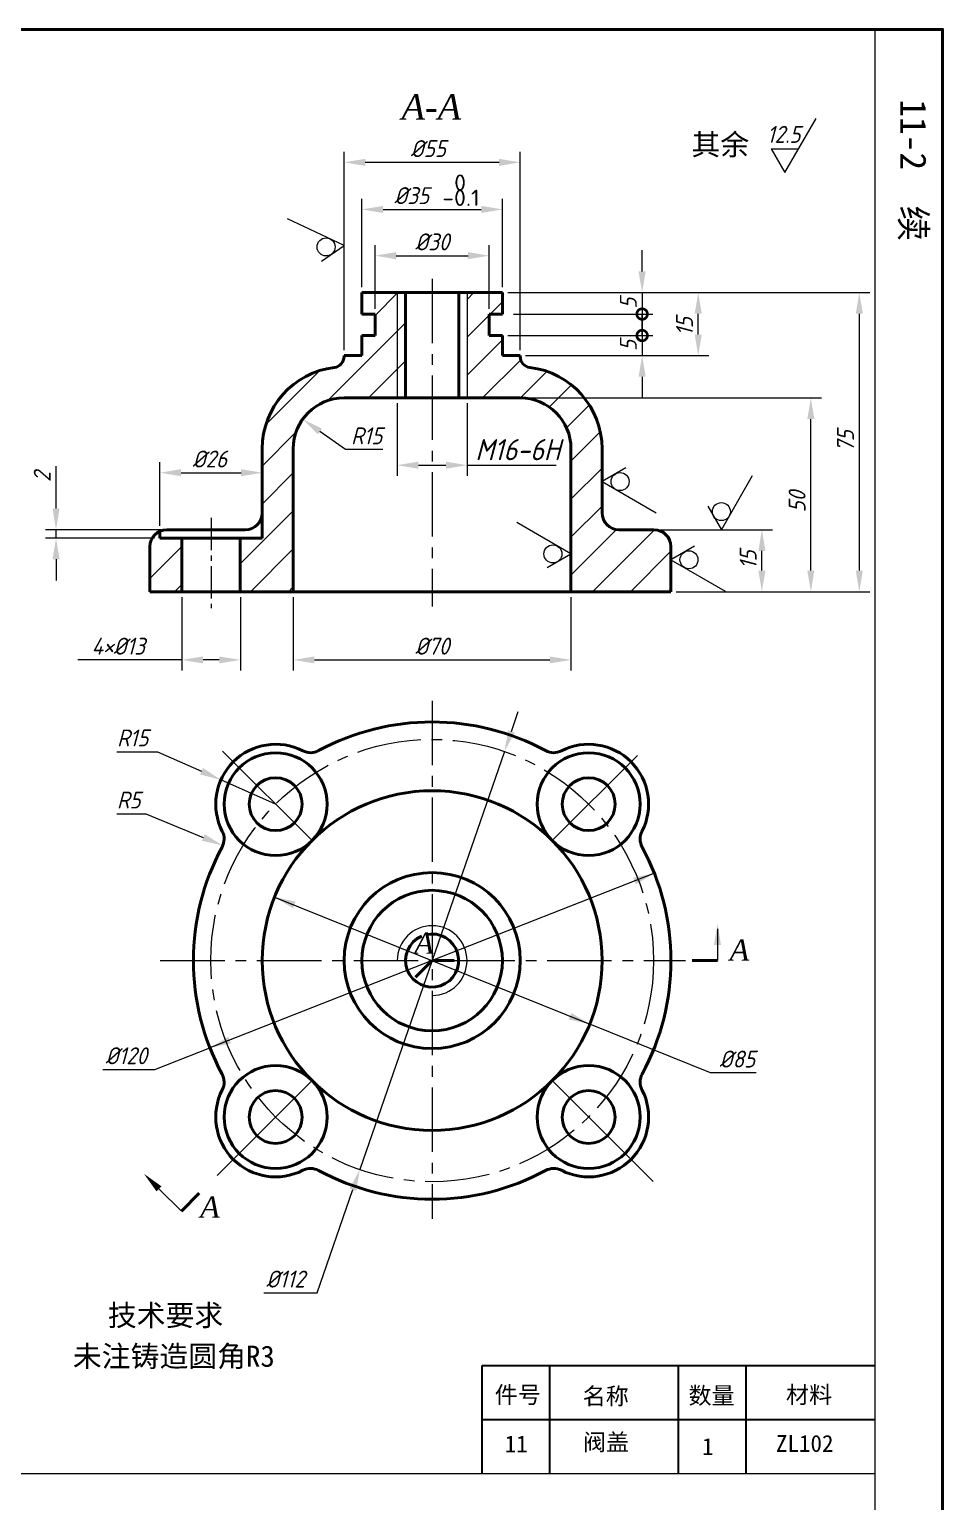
# Model space of a CAD drawing. Header units: millimetres. Extents: x 379 to 604, y 30 to 360.
# Drawn here: x 496.1 to 604, y 185.9 to 360 of the extents above; entities that cross this region are included whole.
import ezdxf

# ---------------------------------------------------------------- set-up
doc = ezdxf.new("R2010")
doc.units = ezdxf.units.MM
doc.header["$MEASUREMENT"] = 0
doc.linetypes.add('CENTER2', pattern=[28.575, 19.05, -3.175, 3.175, -3.175])
for name, color, linetype, lineweight in [('文字', 7, 'Continuous', 18), ('点划线', 4, 'CENTER2', 18), ('粗实线', 1, 'Continuous', 40), ('粗线', 7, 'Continuous', 40), ('细实线', 7, 'Continuous', 18), ('细线', 7, 'Continuous', 18)]:
    doc.layers.add(name, color=color, linetype=linetype, lineweight=lineweight)
doc.layers.add('结构线', color=2, linetype='Continuous')
doc.layers.add('边框', color=5, linetype='Continuous')
doc.styles.add('GCHZ', font='gbenor.shx', dxfattribs={"bigfont": 'gbcbig.shx'})
doc.styles.get("Standard").update_dxf_attribs({"font": 'SIMFANG.TTF'})
doc.styles.add('字母', font='TIMESI.TTF', dxfattribs={"height": 2.5})
doc.styles.add('数字', font='isocp.shx', dxfattribs={"oblique": 15, "height": 2.5})
doc.dimstyles.new('Cai-68$0', dxfattribs={"dimscale": 0, "dimtxt": 2.5, "dimasz": 2.5, "dimexe": 1.25, "dimexo": 0.625, "dimtad": 1, "dimdec": 3, "dimdsep": 46, "dimtxsty": '数字', "dimcen": 0, "dimclrd": 256, "dimclre": 256, "dimclrt": 256, "dimaunit": 2, "dimazin": 2, "dimtfac": 1, "dimtdec": 3, "dimtmove": 0, "dimatfit": 3, "dimfxl": 0, "dimfrac": 2, "dimlwd": -1, "dimlwe": -1, "dimarcsym": 0})
doc.dimstyles.new('Cai-68$4', dxfattribs={"dimscale": 0, "dimtxt": 2.5, "dimasz": 2.5, "dimexe": 1.25, "dimexo": 0.625, "dimtad": 1, "dimtih": 1, "dimtoh": 1, "dimdec": 3, "dimdsep": 46, "dimtxsty": '数字', "dimcen": 0, "dimclrd": 256, "dimclre": 256, "dimclrt": 256, "dimadec": 0, "dimazin": 2, "dimtfac": 1, "dimtdec": 3, "dimtmove": 0, "dimatfit": 3, "dimfxl": 0, "dimlwd": -1, "dimlwe": -1, "dimarcsym": 0})

# ---------------------------------------------------------------- blocks, each defined once
blk = doc.blocks.new('*D16')
at = {"layer": 'Defpoints', "color": 0}
for p in [(550.43, 333.25), (536.94, 326.35), (550.43, 326.35)]:
    blk.add_point(p, dxfattribs=at)
at = {"layer": '文字'}
for p, q in [((536.94, 326.97), (536.94, 334.5)), ((550.43, 326.97), (550.43, 334.5)), ((539.44, 333.25), (547.93, 333.25))]:
    blk.add_line(p, q, dxfattribs=at)
for points in [[(539.44, 333.67), (539.44, 332.83), (536.94, 333.25)], [(547.93, 333.67), (547.93, 332.83), (550.43, 333.25)]]:
    blk.add_solid(points, dxfattribs=at)
at = {"layer": '文字', "insert": (543.69, 334.88), "char_height": 2, "attachment_point": 5, "style": '数字'}
blk.add_mtext('%%c30', dxfattribs=at)
blk = doc.blocks.new('*D17')
at = {"layer": 'Defpoints', "color": 0}
for p in [(551.99, 338.72), (535.38, 328.89), (551.99, 328.89)]:
    blk.add_point(p, dxfattribs=at)
at = {"layer": '文字'}
for p, q in [((535.38, 329.52), (535.38, 339.97)), ((551.99, 329.52), (551.99, 339.97)), ((537.88, 338.72), (549.49, 338.72))]:
    blk.add_line(p, q, dxfattribs=at)
for points in [[(537.88, 339.14), (537.88, 338.3), (535.38, 338.72)], [(549.49, 339.14), (549.49, 338.3), (551.99, 338.72)]]:
    blk.add_solid(points, dxfattribs=at)
at = {"layer": '文字', "insert": (541.26, 340.35), "char_height": 2, "attachment_point": 5, "style": '数字'}
blk.add_mtext('%%c35', dxfattribs=at)
blk = doc.blocks.new('*D18')
at = {"layer": 'Defpoints', "color": 0}
for p in [(554.09, 344.29), (533.28, 321.43), (554.09, 321.43)]:
    blk.add_point(p, dxfattribs=at)
at = {"layer": '文字'}
for p, q in [((533.28, 322.06), (533.28, 345.54)), ((554.09, 322.06), (554.09, 345.54)), ((535.78, 344.29), (551.59, 344.29))]:
    blk.add_line(p, q, dxfattribs=at)
for points in [[(535.78, 344.7), (535.78, 343.87), (533.28, 344.29)], [(551.59, 344.7), (551.59, 343.87), (554.09, 344.29)]]:
    blk.add_solid(points, dxfattribs=at)
at = {"layer": '文字', "insert": (543.22, 345.91), "char_height": 2, "attachment_point": 5, "style": '数字'}
blk.add_mtext('%%c55', dxfattribs=at)
blk = doc.blocks.new('公差下')
at = {"layer": '文字', "style": 'GCHZ'}
blk.add_text('0', height=3, dxfattribs=at).set_placement((2.9, 3.45))
at = {"layer": '文字', "linetype": 'Continuous', "style": 'GCHZ'}
blk.add_attdef('-0.01', (1.14, 0.65), '', height=3, dxfattribs=at)
blk = doc.blocks.new('*D20')
at = {"layer": 'Defpoints', "color": 0}
for p in [(528.39, 313.92), (533.28, 310.43)]:
    blk.add_point(p, dxfattribs=at)
at = {"layer": '文字'}
for p, q in [((533.43, 310.32), (530.43, 312.46)), ((537.84, 310.32), (533.43, 310.32))]:
    blk.add_line(p, q, dxfattribs=at)
blk.add_solid([(530.67, 312.8), (530.19, 312.13), (528.39, 313.92)], dxfattribs=at)
at = {"layer": '文字', "insert": (535.95, 311.95), "char_height": 2, "attachment_point": 5, "style": '数字'}
blk.add_mtext('R15', dxfattribs=at)
blk = doc.blocks.new('*D21')
at = {"layer": 'Defpoints', "color": 0}
for p in [(527.28, 293.51), (560.09, 293.51), (560.09, 285.46)]:
    blk.add_point(p, dxfattribs=at)
at = {"layer": '文字'}
for p, q in [((527.28, 292.89), (527.28, 284.21)), ((560.09, 292.89), (560.09, 284.21)), ((529.78, 285.46), (557.59, 285.46))]:
    blk.add_line(p, q, dxfattribs=at)
for points in [[(529.78, 285.87), (529.78, 285.04), (527.28, 285.46)], [(557.59, 285.87), (557.59, 285.04), (560.09, 285.46)]]:
    blk.add_solid(points, dxfattribs=at)
at = {"layer": '文字', "insert": (543.69, 287.08), "char_height": 2, "attachment_point": 5, "style": '数字'}
blk.add_mtext('%%c70', dxfattribs=at)
blk = doc.blocks.new('*D22')
at = {"layer": 'Defpoints', "color": 0}
for p in [(514.11, 293.51), (521.02, 293.51), (521.02, 285.46)]:
    blk.add_point(p, dxfattribs=at)
at = {"layer": '文字'}
for p, q in [((514.11, 292.89), (514.11, 284.21)), ((521.02, 292.89), (521.02, 284.21)), ((514.11, 285.46), (501.81, 285.46)), ((518.52, 285.46), (516.61, 285.46))]:
    blk.add_line(p, q, dxfattribs=at)
for points in [[(516.61, 285.87), (516.61, 285.04), (514.11, 285.46)], [(518.52, 285.87), (518.52, 285.04), (521.02, 285.46)]]:
    blk.add_solid(points, dxfattribs=at)
at = {"layer": '文字', "insert": (506.59, 287.08), "char_height": 2, "attachment_point": 5, "style": '数字'}
blk.add_mtext('4×%%c13', dxfattribs=at)
blk = doc.blocks.new('*D23')
at = {"layer": 'Defpoints', "color": 0}
for p in [(523.61, 307.59), (523.61, 302.85), (511.52, 300.68)]:
    blk.add_point(p, dxfattribs=at)
at = {"layer": '文字'}
for p, q in [((511.52, 301.3), (511.52, 308.84)), ((523.61, 303.47), (523.61, 308.84)), ((514.02, 307.59), (521.11, 307.59))]:
    blk.add_line(p, q, dxfattribs=at)
for points in [[(514.02, 308.01), (514.02, 307.17), (511.52, 307.59)], [(521.11, 308.01), (521.11, 307.17), (523.61, 307.59)]]:
    blk.add_solid(points, dxfattribs=at)
at = {"layer": '文字', "insert": (517.4, 309.21), "char_height": 2, "attachment_point": 5, "style": '数字'}
blk.add_mtext('%%c26', dxfattribs=at)
blk = doc.blocks.new('*D24')
at = {"layer": 'Defpoints', "color": 0}
for p in [(499.24, 299.85), (511.52, 299.85), (512.33, 300.85)]:
    blk.add_point(p, dxfattribs=at)
at = {"layer": '文字'}
for p, q in [((499.24, 303.35), (499.24, 308.37)), ((511.71, 300.85), (497.99, 300.85)), ((510.89, 299.85), (497.99, 299.85)), ((499.24, 299.85), (499.24, 300.85)), ((499.24, 297.35), (499.24, 294.85))]:
    blk.add_line(p, q, dxfattribs=at)
for points in [[(498.82, 303.35), (499.66, 303.35), (499.24, 300.85)], [(498.82, 297.35), (499.66, 297.35), (499.24, 299.85)]]:
    blk.add_solid(points, dxfattribs=at)
at = {"layer": '文字', "insert": (497.61, 307.11), "char_height": 2, "attachment_point": 5, "rotation": 90, "style": '数字'}
blk.add_mtext('2', dxfattribs=at)
blk = doc.blocks.new('*D25')
at = {"layer": 'Defpoints', "color": 0}
for p in [(569.9, 300.85), (582.65, 300.85), (571.9, 293.51)]:
    blk.add_point(p, dxfattribs=at)
at = {"layer": '文字'}
for p, q in [((570.52, 300.85), (583.9, 300.85)), ((582.65, 296.01), (582.65, 298.35)), ((572.52, 293.51), (583.9, 293.51))]:
    blk.add_line(p, q, dxfattribs=at)
for points in [[(582.24, 298.35), (583.07, 298.35), (582.65, 300.85)], [(582.24, 296.01), (583.07, 296.01), (582.65, 293.51)]]:
    blk.add_solid(points, dxfattribs=at)
at = {"layer": '文字', "insert": (581.03, 297.3), "char_height": 2, "attachment_point": 5, "rotation": 90, "style": '数字'}
blk.add_mtext('15', dxfattribs=at)
blk = doc.blocks.new('不加工面')
at = {"layer": '文字'}
for p, q in [((0, 0), (4.62, 8)), ((-2.02, 3.5), (0, 0))]:
    blk.add_line(p, q, dxfattribs=at)
blk.add_circle((0, 2.67), 1.33, dxfattribs=at)
blk = doc.blocks.new('*D27')
at = {"layer": 'Defpoints', "color": 0}
for p in [(554.09, 316.43), (588.44, 316.43), (571.9, 293.51)]:
    blk.add_point(p, dxfattribs=at)
at = {"layer": '文字'}
for p, q in [((554.72, 316.43), (589.69, 316.43)), ((588.44, 296.01), (588.44, 313.93)), ((572.52, 293.51), (589.69, 293.51))]:
    blk.add_line(p, q, dxfattribs=at)
for points in [[(588.02, 313.93), (588.85, 313.93), (588.44, 316.43)], [(588.02, 296.01), (588.85, 296.01), (588.44, 293.51)]]:
    blk.add_solid(points, dxfattribs=at)
at = {"layer": '文字', "insert": (586.81, 304.16), "char_height": 2, "attachment_point": 5, "rotation": 90, "style": '数字'}
blk.add_mtext('50', dxfattribs=at)
blk = doc.blocks.new('_DotSmall')
at = {"color": 0, "linetype": 'ByBlock', "const_width": 0.5}
blk.add_lwpolyline([(-0.0625, 0, 1), (0.0625, 0, 1)], format="xyb", close=True, dxfattribs=at)
blk = doc.blocks.new('*D28')
at = {"layer": 'Defpoints', "color": 0}
for p in [(551.99, 328.89), (552.67, 326.35), (568.5, 326.35)]:
    blk.add_point(p, dxfattribs=at)
at = {"layer": '文字'}
for p, q in [((568.5, 331.39), (568.5, 333.89)), ((552.62, 328.89), (569.75, 328.89)), ((568.5, 328.89), (568.5, 326.35)), ((553.3, 326.35), (569.75, 326.35)), ((568.5, 326.35), (568.5, 323.85))]:
    blk.add_line(p, q, dxfattribs=at)
blk.add_solid([(568.08, 331.39), (568.92, 331.39), (568.5, 328.89)], dxfattribs=at)
at = {"layer": '文字', "xscale": 2.5, "yscale": 2.5, "zscale": 2.5, "rotation": 90}
blk.add_blockref('_DotSmall', (568.5, 326.35), dxfattribs=at)
at = {"layer": '文字', "insert": (566.87, 327.62), "char_height": 2, "attachment_point": 5, "rotation": 90, "style": '数字'}
blk.add_mtext('5', dxfattribs=at)
blk = doc.blocks.new('*D29')
at = {"layer": 'Defpoints', "color": 0}
for p in [(551.99, 323.81), (554.09, 321.43), (568.5, 321.43)]:
    blk.add_point(p, dxfattribs=at)
at = {"layer": '文字'}
for p, q in [((568.5, 323.81), (568.5, 326.31)), ((552.62, 323.81), (569.75, 323.81)), ((568.5, 323.81), (568.5, 321.43)), ((554.72, 321.43), (569.75, 321.43)), ((568.5, 318.93), (568.5, 316.43))]:
    blk.add_line(p, q, dxfattribs=at)
blk.add_solid([(568.08, 318.93), (568.92, 318.93), (568.5, 321.43)], dxfattribs=at)
at = {"layer": '文字', "xscale": 2.5, "yscale": 2.5, "zscale": 2.5, "rotation": 270}
blk.add_blockref('_DotSmall', (568.5, 323.81), dxfattribs=at)
at = {"layer": '文字', "insert": (566.87, 322.62), "char_height": 2, "attachment_point": 5, "rotation": 90, "style": '数字'}
blk.add_mtext('5', dxfattribs=at)
blk = doc.blocks.new('*D31')
at = {"layer": 'Defpoints', "color": 0}
for p in [(551.99, 328.89), (575.13, 328.89), (554.09, 321.43)]:
    blk.add_point(p, dxfattribs=at)
at = {"layer": '文字'}
for p, q in [((552.62, 328.89), (576.38, 328.89)), ((575.13, 323.93), (575.13, 326.39)), ((554.72, 321.43), (576.38, 321.43))]:
    blk.add_line(p, q, dxfattribs=at)
for points in [[(574.71, 326.39), (575.55, 326.39), (575.13, 328.89)], [(574.71, 323.93), (575.55, 323.93), (575.13, 321.43)]]:
    blk.add_solid(points, dxfattribs=at)
at = {"layer": '文字', "insert": (573.51, 324.88), "char_height": 2, "attachment_point": 5, "rotation": 90, "style": '数字'}
blk.add_mtext('15', dxfattribs=at)
blk = doc.blocks.new('*D32')
at = {"layer": 'Defpoints', "color": 0}
for p in [(551.99, 328.89), (571.9, 293.51), (594.16, 293.51)]:
    blk.add_point(p, dxfattribs=at)
at = {"layer": '文字'}
for p, q in [((552.62, 328.89), (595.41, 328.89)), ((594.16, 326.39), (594.16, 296.01)), ((572.52, 293.51), (595.41, 293.51))]:
    blk.add_line(p, q, dxfattribs=at)
for points in [[(593.75, 326.39), (594.58, 326.39), (594.16, 328.89)], [(593.75, 296.01), (594.58, 296.01), (594.16, 293.51)]]:
    blk.add_solid(points, dxfattribs=at)
at = {"layer": '文字', "insert": (592.54, 311.33), "char_height": 2, "attachment_point": 5, "rotation": 90, "style": '数字'}
blk.add_mtext('75', dxfattribs=at)
blk = doc.blocks.new('*D33')
at = {"layer": 'Defpoints', "color": 0}
for p in [(518.72, 271.28), (525.19, 268.4)]:
    blk.add_point(p, dxfattribs=at)
at = {"layer": '文字'}
for p, q in [((506.41, 274.6), (511.23, 274.6)), ((511.23, 274.6), (516.44, 272.29)), ((525.19, 268.4), (518.72, 271.28))]:
    blk.add_line(p, q, dxfattribs=at)
blk.add_solid([(516.61, 272.67), (516.27, 271.91), (518.72, 271.28)], dxfattribs=at)
at = {"layer": '文字', "insert": (508.3, 276.23), "char_height": 2, "attachment_point": 5, "style": '数字'}
blk.add_mtext('R15', dxfattribs=at)
blk = doc.blocks.new('*D34')
at = {"layer": 'Defpoints', "color": 0}
for p in [(517.11, 264.27), (518.95, 263.51)]:
    blk.add_point(p, dxfattribs=at)
at = {"layer": '文字'}
for p, q in [((506.44, 267.27), (509.85, 267.27)), ((509.85, 267.27), (516.64, 264.46))]:
    blk.add_line(p, q, dxfattribs=at)
blk.add_solid([(516.8, 264.85), (516.48, 264.08), (518.95, 263.51)], dxfattribs=at)
at = {"layer": '文字', "insert": (507.83, 268.89), "char_height": 2, "attachment_point": 5, "style": '数字'}
blk.add_mtext('R5', dxfattribs=at)

msp = doc.modelspace()

# ---------------------------------------------------------------- hatches: boundary and pattern name
at = {"layer": '文字'}
h = msp.add_hatch(dxfattribs=at)
h.set_pattern_fill('ANSI31', color=0, style=0)
h.set_pattern_definition([(45, (0, 13.7663), (-2.245064, 2.245064), [])])
h.paths.add_polyline_path([(539.5624, 316.433), (540.5466, 316.433), (540.5466, 328.8906), (539.5624, 328.8906)])
h.paths.add_polyline_path([(539.5624, 328.8906), (535.3796, 328.8906), (535.3796, 326.3499), (536.9379, 326.3499), (536.9379, 323.8092), (535.3796, 323.8092), (535.3796, 321.4324), (533.2774, 321.4324), (533.2774, 321.3258, -0.3798357), (532.1315, 320.035, 0.3798357), (523.6073, 310.433), (523.6073, 299.8496), (521.0166, 299.8496), (521.0166, 293.5144), (527.2774, 293.5144), (527.2774, 310.433, -0.41421356), (533.2774, 316.433), (539.5624, 316.433)])
h.paths.add_polyline_path([(550.4324, 323.8092), (550.4324, 326.3499), (551.9907, 326.3499), (551.9907, 328.8906), (547.8079, 328.8906), (547.8079, 316.433), (554.0929, 316.433, -0.41421356), (560.0929, 310.433), (560.0929, 293.5144), (571.8992, 293.5144), (571.8992, 298.8496, 0.41421356), (569.8992, 300.8496), (565.763, 300.8496, -0.41421356), (563.763, 302.8496), (563.763, 310.433, 0.3798357), (555.2388, 320.035, -0.3798357), (554.0929, 321.3258), (554.0929, 321.4324), (551.9907, 321.4324), (551.9907, 323.8092)])
h.paths.add_polyline_path([(514.1081, 299.8496), (511.5152, 299.8496), (511.5152, 300.6761, 0.29601033), (510.33, 298.8496), (510.33, 293.5144), (514.1081, 293.5144)])

# ---------------------------------------------------------------- linework, layer by layer
for p, q in [((585.3635, 343.0823), (589.0586, 349.4823)), ((583.7469, 345.8823), (585.3635, 343.0823)), ((583.7469, 345.8823), (586.9801, 345.8823)), ((553.049, 276.991), (553.8659, 279.3538)), ((552.2321, 274.6283), (535.1382, 225.1877)), ((569.9439, 260.2283), (517.4264, 239.5876)), ((525.0664, 257.4222), (562.3039, 242.3937)), ((576.5646, 236.6383), (562.3039, 242.3937)), ((510.9112, 237.0269), (517.4264, 239.5876)), ((504.7807, 237.0269), (510.9112, 237.0269)), ((581.9567, 236.6383), (576.5646, 236.6383)), ((530.1031, 210.6245), (534.3213, 222.8249)), ((523.795, 210.6245), (530.1031, 210.6245))]:
    msp.add_line(p, q, dxfattribs=at)
at = {"layer": '文字', "color": 0}
for p, q in [((596, 335), (596, 30)), ((539.5624, 315.808), (539.5624, 307.2293)), ((547.8079, 315.808), (547.8079, 307.2293)), ((542.0624, 308.4793), (545.3079, 308.4793)), ((547.8079, 308.4793), (558.3462, 308.4793)), ((387, 189.2455), (596, 189.2455))]:
    msp.add_line(p, q, dxfattribs=at)
for points in [[(542.0624, 308.896), (542.0624, 308.0627), (539.5624, 308.4793)], [(545.3079, 308.896), (545.3079, 308.0627), (547.8079, 308.4793)]]:
    msp.add_solid(points, dxfattribs=at)
at = {"layer": '文字'}
for points in [[(552.6552, 277.1272), (553.4428, 276.8549), (552.2321, 274.6283)], [(567.4647, 259.7017), (567.7696, 258.9261), (569.9439, 260.2283)], [(527.5407, 256.8729), (527.2288, 256.1002), (525.0664, 257.4222)], [(560.1415, 243.7158), (559.8296, 242.943), (562.3039, 242.3937)], [(519.6007, 240.8898), (519.9056, 240.1143), (517.4264, 239.5876)], [(533.9275, 222.9611), (534.7151, 222.6888), (535.1382, 225.1877)]]:
    msp.add_solid(points, dxfattribs=at)
at = {"layer": '点划线', "color": 0, "ltscale": 0.4}
for p, q in [((543.6851, 330.5138), (543.6851, 291.7885)), ((543.6851, 280.6237), (543.6851, 219.3672)), ((511.558, 249.908), (573.6429, 249.908))]:
    msp.add_line(p, q, dxfattribs=at)
at = {"layer": '点划线', "color": 0, "ltscale": 0.2}
msp.add_line((517.5624, 302.2519), (517.5624, 291.5728), dxfattribs=at)
at = {"layer": '点划线', "color": 0}
for p, q in [((518.9204, 274.6727), (529.488, 264.1052)), ((557.8823, 264.1052), (567.9344, 274.1572)), ((529.488, 235.7108), (518.2935, 224.5163)), ((557.8823, 235.7108), (569.7965, 223.7966))]:
    msp.add_line(p, q, dxfattribs=at)
at = {"layer": '点划线', "color": 0, "ltscale": 0.4}
msp.add_circle((543.6851, 249.908), 26.1561, dxfattribs=at)
at = {"layer": '粗实线', "color": 0}
for p, q in [((543.6851, 328.8906), (535.3796, 328.8906)), ((535.3796, 328.8906), (535.3796, 326.3499)), ((540.5466, 328.8906), (540.5466, 316.433)), ((543.6851, 328.8906), (551.9907, 328.8906)), ((546.8237, 328.8906), (546.8237, 316.433)), ((551.9907, 328.8906), (551.9907, 326.3499)), ((535.3796, 326.3499), (536.9379, 326.3499)), ((536.9379, 326.3499), (536.9379, 323.8092)), ((550.4324, 326.3499), (550.4324, 323.8092)), ((551.9907, 326.3499), (550.4324, 326.3499)), ((536.9379, 323.8092), (535.3796, 323.8092)), ((535.3796, 323.8092), (535.3796, 321.4324)), ((550.4324, 323.8092), (551.9907, 323.8092)), ((551.9907, 323.8092), (551.9907, 321.4324)), ((535.3796, 321.4324), (533.2774, 321.4324)), ((533.2774, 321.3258), (533.2774, 321.4324)), ((551.9907, 321.4324), (554.0929, 321.4324)), ((554.0929, 321.3258), (554.0929, 321.4324)), ((533.2774, 316.433), (543.6851, 316.433)), ((554.0929, 316.433), (543.6851, 316.433)), ((523.6073, 310.433), (523.6073, 299.8496)), ((527.2774, 293.5144), (527.2774, 310.433)), ((560.0929, 293.5144), (560.0929, 310.433)), ((563.763, 310.433), (563.763, 302.8496)), ((511.5152, 300.6761), (511.5152, 299.8496)), ((511.5152, 299.8496), (523.6073, 299.8496)), ((521.6073, 300.8496), (512.33, 300.8496)), ((514.1081, 299.8496), (514.1081, 293.5144)), ((521.0166, 299.8496), (521.0166, 293.5144)), ((565.763, 300.8496), (569.8992, 300.8496)), ((510.33, 298.8496), (510.33, 293.5144)), ((571.8992, 293.5144), (571.8992, 298.8496)), ((510.33, 293.5144), (543.6851, 293.5144)), ((571.8992, 293.5144), (543.6851, 293.5144)), ((543.6851, 249.908), (541.7215, 247.9444)), ((543.6851, 249.908), (546.2811, 249.908)), ((574.406, 249.908), (577.406, 249.908)), ((514.0509, 220.2737), (516.1722, 222.395))]:
    msp.add_line(p, q, dxfattribs=at)
for centre, radius in [((525.19, 268.4031), 6.0783), ((562.1803, 268.4031), 6.0783), ((525.19, 268.4031), 3.1292), ((562.1803, 268.4031), 3.1292), ((543.6851, 249.908), 20.0779), ((543.6851, 249.908), 10.4077), ((543.6851, 249.908), 8.3055), ((525.19, 231.4128), 6.0783), ((562.1803, 231.4128), 6.0783), ((525.19, 231.4128), 3.1292), ((562.1803, 231.4128), 3.1292)]:
    msp.add_circle(centre, radius, dxfattribs=at)
for centre, radius, start, end in [((531.9774, 321.3258), 1.3, 276.80574, 0), ((555.3929, 321.3258), 1.3, 180, 263.19426), ((533.2774, 310.433), 9.6701, 96.80574, 180), ((554.0929, 310.433), 9.6701, 0, 83.19426), ((533.2774, 310.433), 6, 90, 180), ((554.0929, 310.433), 6, 0, 90), ((521.6073, 302.8496), 2, 270, 0), ((565.763, 302.8496), 2, 180, 270), ((512.33, 298.8496), 2, 90, 180), ((569.8992, 298.8496), 2, 0, 90), ((543.6851, 249.908), 28.214, 61.609455, 118.390545), ((525.19, 268.4031), 7.0783, 62.946273, 207.053727), ((562.1803, 268.4031), 7.0783, 332.946273, 117.053727), ((529.319, 276.4881), 2, 242.946273, 298.390545), ((558.0513, 276.4881), 2, 241.609455, 297.053727), ((517.105, 264.2741), 2, 331.609455, 27.053727), ((570.2653, 264.2741), 2, 152.946273, 208.390545), ((543.6851, 249.908), 28.214, 151.609455, 208.390545), ((543.6851, 249.908), 28.214, 331.609455, 28.390545), ((543.6851, 249.908), 3.1385, 112.941991, 103.848553), ((517.105, 235.5418), 2, 332.946273, 28.390545), ((570.2653, 235.5418), 2, 151.609455, 207.053727), ((525.19, 231.4128), 7.0783, 152.946273, 297.053727), ((562.1803, 231.4128), 7.0783, 242.946273, 27.053727), ((529.319, 223.3279), 2, 61.609455, 117.053727), ((543.6851, 249.908), 28.214, 241.609455, 298.390545), ((558.0513, 223.3279), 2, 62.946273, 118.390545)]:
    msp.add_arc(centre, radius, start, end, dxfattribs=at)
at = {"layer": '粗线', "color": 0}
msp.add_lwpolyline([(379, 360), (379, 30), (604, 30), (604, 360)], close=True, dxfattribs=at)
at = {"layer": '细实线', "color": 0}
for p, q in [((539.5624, 328.8906), (539.5624, 316.433)), ((547.8079, 328.8906), (547.8079, 316.433))]:
    msp.add_line(p, q, dxfattribs=at)
at = {"layer": '细实线'}
msp.add_line((514.4928, 220.7156), (515.5337, 221.7565), dxfattribs=at)
at = {"layer": '细实线', "color": 0}
msp.add_arc((543.6851, 249.908), 4.1227, 270, 180, dxfattribs=at)
at = {"layer": '细实线'}
for points in [[(576.9893, 251.764), (577.8226, 251.764), (577.406, 254.264)], [(511.6939, 223.22), (511.1046, 222.6307), (509.6315, 224.6931)]]:
    msp.add_solid(points, dxfattribs=at)
at = {"layer": '细线', "color": 0}
msp.add_line((596, 360), (596, 30), dxfattribs=at)
at = {"layer": '细线', "color": 0, "extrusion": (0, 0, -1)}
for points in [[(-577.406, 253.658), (-577.406, 249.908)], [(-511.3992, 222.9254), (-514.0509, 220.2737)]]:
    msp.add_lwpolyline(points, dxfattribs=at)
at = {"layer": '边框', "color": 0, "linetype": 'Continuous'}
for p, q in [((549.6, 202.0455), (596, 202.0455)), ((549.6, 189.2455), (549.6, 202.0455)), ((557.6, 189.2455), (557.6, 202.0455)), ((572.8, 189.2455), (572.8, 202.0455)), ((580.8, 189.2455), (580.8, 202.0455)), ((549.6, 195.6455), (596, 195.6455))]:
    msp.add_line(p, q, dxfattribs=at)

# ---------------------------------------------------------------- block references
at = {"layer": '文字', "color": 0, "xscale": 0.8, "yscale": 0.6400000000000001, "zscale": 0.8}
msp.add_blockref('公差下', (543.9697, 338.7212), dxfattribs=at).add_auto_attribs({'-0.01': '-0.1'})
at = {"layer": '文字', "color": 0, "xscale": 0.8, "yscale": 0.8, "zscale": 0.8}
for p, rotation in [((533.2774, 334.4673), 94.95802060278166), ((563.763, 306.5448), 270), ((560.0929, 297.9942), 90), ((571.8992, 297.2937), 270)]:
    msp.add_blockref('不加工面', p, dxfattribs=dict(at, rotation=rotation))
msp.add_blockref('不加工面', (577.8612, 300.8496), dxfattribs=at)

# ---------------------------------------------------------------- texts
at = {"layer": '文字', "color": 0, "style": '字母'}
for p in [(541.5706, 250.712), (578.8437, 249.9042), (516.2716, 219.513)]:
    msp.add_text('A', height=2.5, dxfattribs=at).set_placement(p)
at = {"layer": '文字', "color": 0, "insert": (553.8058, 310.3167), "char_height": 2.5, "attachment_point": 5, "style": '数字'}
msp.add_mtext('M16-6H', dxfattribs=at)
at = {"layer": '文字', "char_height": 2, "attachment_point": 5, "style": '数字'}
for s, insert in [('%%c120', (507.5334, 238.6521)), ('%%c85', (579.7414, 238.2633)), ('%%c112', (526.3521, 212.2497))]:
    msp.add_mtext(s, dxfattribs=dict(at, insert=insert))
at = {"layer": '细实线', "color": 0}
msp.add_text('11-2  续', height=3.078, rotation=270, dxfattribs=at).set_placement((599.0221, 351.7428))
for s, p in [('其余', (574.3316, 345.1403)), ('技术要求 ', (505.3595, 206.7153)), (' 未注铸造圆角R3', (499.5267, 201.8819))]:
    msp.add_text(s, height=2.5, dxfattribs=at).set_placement(p)
at = {"layer": '细实线', "insert": (540.0633, 352.3355), "char_height": 3, "width": 18.308386, "attachment_point": 1}
msp.add_mtext('{\\fTimes New Roman|b0|i1|c0|p18;A-A}', dxfattribs=at)
at = {"layer": '细实线', "insert": (583.2447, 348.5908), "char_height": 2, "width": 2.214761, "attachment_point": 1, "style": '数字'}
msp.add_mtext('12.5', dxfattribs=at)
at = {"layer": '结构线', "color": 0}
for s, p in [('件号', (551.0915, 197.5712)), ('名称', (561.4732, 197.4074)), ('数量', (573.9763, 197.4883)), ('材料', (585.5024, 197.5731)), ('11', (552.265, 191.758)), ('阀盖', (561.5078, 191.9699)), ('1', (575.5834, 191.4562)), ('ZL102', (584.3113, 191.8157))]:
    msp.add_text(s, height=2, dxfattribs=at).set_placement(p)

# ---------------------------------------------------------------- dimensions: what is measured, and where the dimension line sits
at = {"layer": '文字', "color": 0}
for base, p1, p2, text, picture, middle in [((554.0929, 344.2863), (533.2774, 321.4324), (554.0929, 321.4324), '%%c55', '*D18', (543.2171, 344.2863)), ((551.9907, 338.7212), (535.3796, 328.8906), (551.9907, 328.8906), '%%c35', '*D17', (541.2604, 338.7212)), ((550.4324, 333.2505), (536.9379, 326.3499), (550.4324, 326.3499), '%%c30', '*D16', (543.6851, 333.2505)), ((523.6073, 307.5896), (511.5152, 300.6761), (523.6073, 302.8496), '%%c26', '*D23', (517.4002, 307.5896)), ((521.0166, 285.4583), (514.1081, 293.5144), (521.0166, 293.5144), '4×%%c13', '*D22', (506.5894, 285.4583)), ((560.0929, 285.4583), (527.2774, 293.5144), (560.0929, 293.5144), '%%c70', '*D21', (543.6851, 285.4583))]:
    dim = msp.add_linear_dim(base=base, p1=p1, p2=p2, text=text, dimstyle='Cai-68$0', override={"dimscale": 1}, dxfattribs=at)
    dim.commit()
    dim.dimension.update_dxf_attribs({"geometry": picture, "text_midpoint": middle, "dimtype": 160})
for base, p1, p2, text, override, picture, middle in [((568.4987, 326.3499), (551.9907, 328.8906), (552.6714, 326.3499), '5', {"dimscale": 1, "dimblk2": 'DotSmall', "dimsah": 1}, '*D28', (568.4987, 327.6202)), ((575.1315, 328.8906), (554.0929, 321.4324), (551.9907, 328.8906), '15', {"dimscale": 1}, '*D31', (575.1315, 324.8822)), ((594.1617, 293.5144), (551.9907, 328.8906), (571.8992, 293.5144), '75', {"dimscale": 1}, '*D32', (594.1617, 311.3341)), ((568.4987, 321.4324), (551.9907, 323.8092), (554.0929, 321.4324), '5', {"dimscale": 1, "dimblk1": 'DotSmall', "dimsah": 1}, '*D29', (568.4987, 322.6208)), ((588.4373, 316.433), (571.8992, 293.5144), (554.0929, 316.433), '50', {"dimscale": 1}, '*D27', (588.4373, 304.1595)), ((499.2394, 299.8496), (512.33, 300.8496), (511.5152, 299.8496), '2', {"dimscale": 1}, '*D24', (499.2394, 307.1075)), ((582.6527, 300.8496), (571.8992, 293.5144), (569.8992, 300.8496), '15', {"dimscale": 1}, '*D25', (582.6527, 297.3006))]:
    dim = msp.add_linear_dim(base=base, p1=p1, p2=p2, angle=90, text=text, dimstyle='Cai-68$0', override=override, dxfattribs=at)
    dim.commit()
    dim.dimension.update_dxf_attribs({"geometry": picture, "text_midpoint": middle, "dimtype": 160})
for center, mpoint, text, override, picture, middle in [((533.2774, 310.433), (528.3921, 313.9163), 'R15', {"dimscale": 1, "dimtmove": 1}, '*D20', (533.4345, 310.321)), ((525.19, 268.4031), (518.7211, 271.2763), 'R15', {"dimscale": 1}, '*D33', (508.3036, 274.6034)), ((517.105, 264.2741), (518.954, 263.5116), 'R5', {"dimscale": 1, "dimtmove": 1}, '*D34', (509.8488, 267.2665))]:
    dim = msp.add_radius_dim(center=center, mpoint=mpoint, text=text, dimstyle='Cai-68$4', override=override, dxfattribs=at)
    dim.commit()
    dim.dimension.update_dxf_attribs({"geometry": picture, "text_midpoint": middle, "dimtype": 164})

doc.saveas('drawing.dxf')
